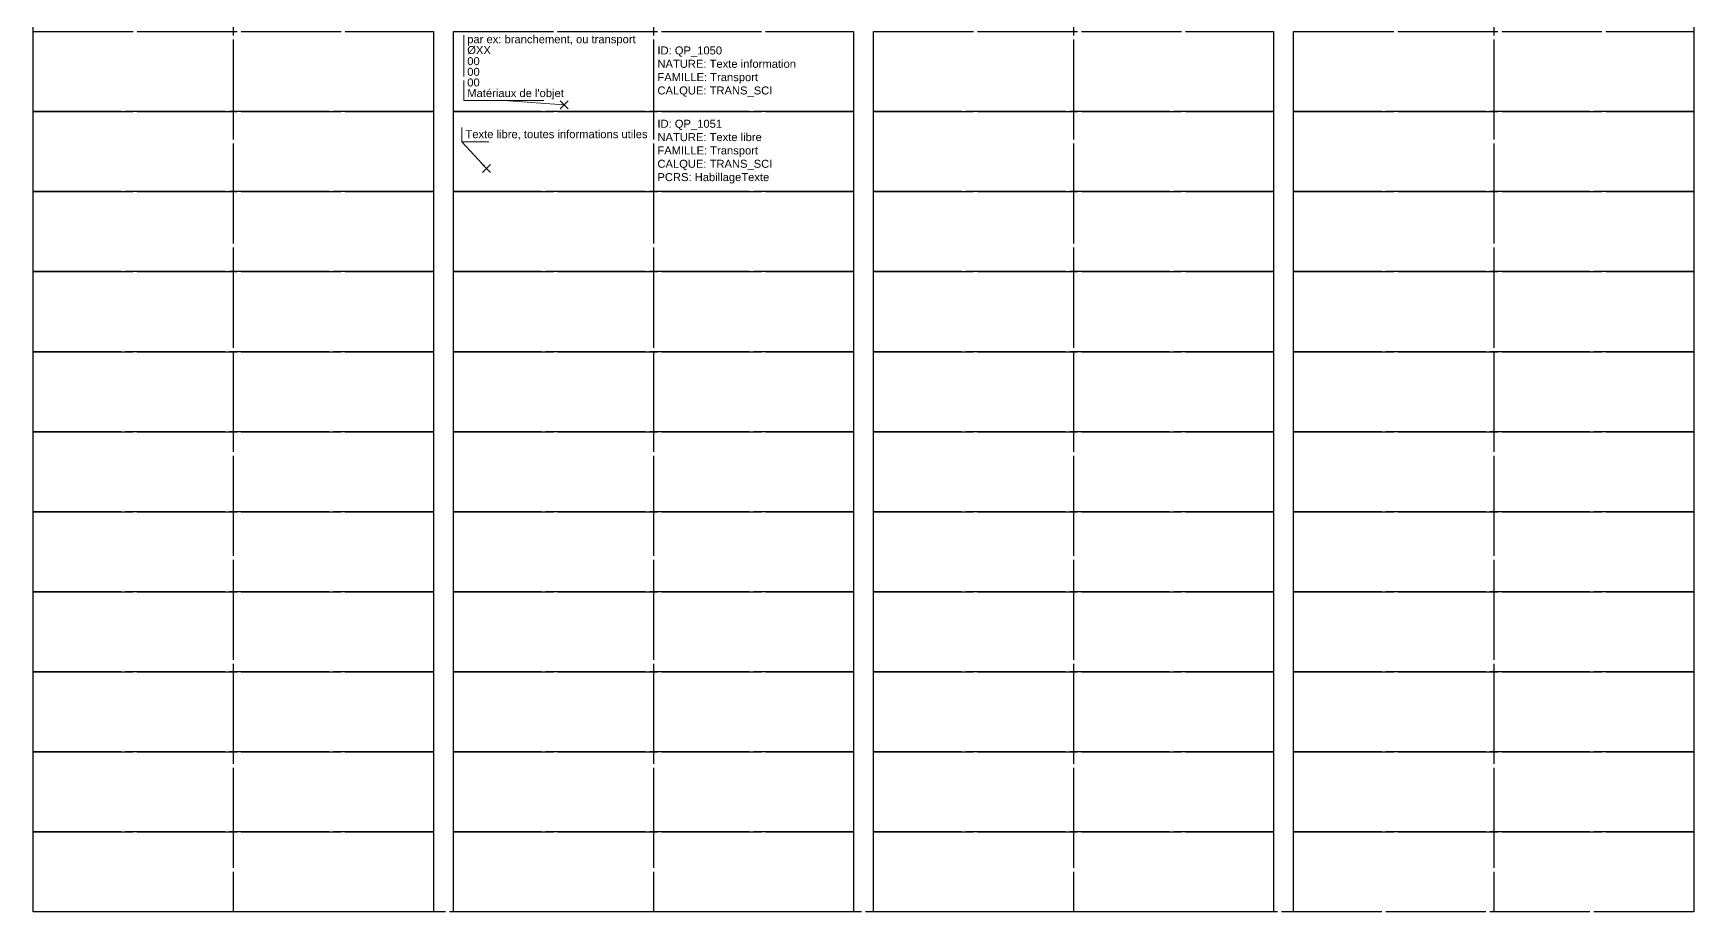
# Model space of a CAD drawing. Header units: metres. Extents: x 3067 to 3319, y 1703 to 1914.
# Drawn here: x 3172.05 to 3213.55, y 1759.87 to 1781.83 of the extents above; entities that cross this region are included whole.
import ezdxf

# ---------------------------------------------------------------- set-up
doc = ezdxf.new("R2010")
doc.units = ezdxf.units.M
doc.header["$PDMODE"] = 3
doc.header["$PDSIZE"] = 0.1
doc.linetypes.add('Socle_Continu', pattern=[2.5, 2.5, 0])
doc.layers.get('0').update_dxf_attribs({"lineweight": 30})
doc.layers.add('1', color=7, linetype='Socle_Continu', lineweight=30)
doc.layers.add('TRANS_SCI', color=242, linetype='Socle_Continu', lineweight=13)
doc.styles.get("Standard").update_dxf_attribs({"font": 'arial.ttf'})

# ---------------------------------------------------------------- blocks, each defined once
blk = doc.blocks.new('*U59')
at = {"layer": 'TRANS_SCI', "linetype": 'Socle_Continu'}
blk.add_line((-1.506761476349766, 0.1029004970266669), (0, 0), dxfattribs=at)
at = {"layer": 'TRANS_SCI', "linetype": 'Socle_Continu', "flags": 128}
blk.add_lwpolyline([(-0.5067614763497659, 0.1029004970266669), (-2.506761476349766, 0.1029004970266669), (-2.506761476349766, 1.741461607909741)], dxfattribs=at)
at = {"layer": 'TRANS_SCI', "linetype": 'Socle_Continu'}
blk.add_point((0, 0), dxfattribs=at)
for tag, p in [('TYPE', (-2.41824482999391, 1.536306771559111)), ('DIAM', (-2.41824482999391, 1.266055986414585)), ('NBR', (-2.41824482999391, 0.9876744018431509)), ('LARG', (-2.41824482999391, 0.7218716827189837)), ('HAUT', (-2.41824482999391, 0.4560689635948165)), ('MATER', (-2.41824482999391, 0.1902662444706493))]:
    blk.add_attdef(tag, p, '', height=0.2, dxfattribs=at)
at = {"layer": 'TRANS_SCI', "linetype": 'Socle_Continu', "flags": 9}
for tag, p in [('NATURE', (2.469855471824758, 1.097010218039941)), ('ID', (2.469855471824758, 1.418292619131535)), ('FAMILLE', (2.469855471824758, 0.7757278169488018)), ('CALQUE', (2.469855471824758, 0.454445415857208))]:
    blk.add_attdef(tag, p, '', height=0.2, dxfattribs=at)
blk = doc.blocks.new('*U64')
at = {"layer": 'TRANS_SCI', "linetype": 'Socle_Continu'}
blk.add_line((-0.6109332146779707, 0.6721261124894227), (0, 0), dxfattribs=at)
at = {"layer": 'TRANS_SCI', "linetype": 'Socle_Continu', "flags": 128}
blk.add_lwpolyline([(0.06211113699146154, 0.6721261124894227), (-0.6109332146779707, 0.6721261124894227), (-0.6109332146779707, 1.029127129356311)], dxfattribs=at)
at = {"layer": 'TRANS_SCI', "linetype": 'Socle_Continu'}
blk.add_point((0, 0), dxfattribs=at)
blk.add_attdef('TXT', (-0.5224165683221145, 0.7594918599334051), '', height=0.2, dxfattribs=at)
at = {"layer": 'TRANS_SCI', "linetype": 'Socle_Continu', "flags": 9}
for tag, p in [('NATURE', (1.966910856377581, -0.177319205337426)), ('ID', (1.966910856377581, 0.1439631957541678)), ('FAMILLE', (1.966910856377581, -0.498601606428565)), ('CALQUE', (1.966910856377581, -0.8198840075201588)), ('PCRS', (1.966910856377581, -1.141166408611753))]:
    blk.add_attdef(tag, p, '', height=0.2, dxfattribs=at)

msp = doc.modelspace()

# ---------------------------------------------------------------- linework, layer by layer
at = {"linetype": 'Socle_Continu'}
for p, q in [((3177.049248891022, 1799.865701765482), (3177.049248891022, 1759.865701765482)), ((3187.549248891023, 1799.865701765482), (3187.549248891023, 1759.865701765482)), ((3198.049248891023, 1799.865701765482), (3198.049248891023, 1759.865701765482)), ((3208.549248891023, 1799.865701765482), (3208.549248891023, 1759.865701765482))]:
    msp.add_line(p, q, dxfattribs=at)
for points in [[(3172.049248891022, 1781.865701765482), (3182.049248891022, 1781.865701765482), (3182.049248891022, 1779.865701765482), (3172.049248891022, 1779.865701765482)], [(3182.549248891023, 1781.865701765482), (3192.549248891023, 1781.865701765482), (3192.549248891023, 1779.865701765482), (3182.549248891023, 1779.865701765482)], [(3193.049248891023, 1781.865701765482), (3203.049248891023, 1781.865701765482), (3203.049248891023, 1779.865701765482), (3193.049248891023, 1779.865701765482)], [(3203.549248891023, 1781.865701765482), (3213.549248891023, 1781.865701765482), (3213.549248891023, 1779.865701765482), (3203.549248891023, 1779.865701765482)], [(3172.049248891022, 1779.865701765482), (3182.049248891022, 1779.865701765482), (3182.049248891022, 1777.865701765482), (3172.049248891022, 1777.865701765482)], [(3182.549248891023, 1779.865701765482), (3192.549248891023, 1779.865701765482), (3192.549248891023, 1777.865701765482), (3182.549248891023, 1777.865701765482)], [(3193.049248891023, 1779.865701765482), (3203.049248891023, 1779.865701765482), (3203.049248891023, 1777.865701765482), (3193.049248891023, 1777.865701765482)], [(3203.549248891023, 1779.865701765482), (3213.549248891023, 1779.865701765482), (3213.549248891023, 1777.865701765482), (3203.549248891023, 1777.865701765482)], [(3172.049248891022, 1777.865701765482), (3182.049248891022, 1777.865701765482), (3182.049248891022, 1775.865701765482), (3172.049248891022, 1775.865701765482)], [(3182.549248891023, 1777.865701765482), (3192.549248891023, 1777.865701765482), (3192.549248891023, 1775.865701765482), (3182.549248891023, 1775.865701765482)], [(3193.049248891023, 1777.865701765482), (3203.049248891023, 1777.865701765482), (3203.049248891023, 1775.865701765482), (3193.049248891023, 1775.865701765482)], [(3203.549248891023, 1777.865701765482), (3213.549248891023, 1777.865701765482), (3213.549248891023, 1775.865701765482), (3203.549248891023, 1775.865701765482)], [(3172.049248891022, 1775.865701765482), (3182.049248891022, 1775.865701765482), (3182.049248891022, 1773.865701765482), (3172.049248891022, 1773.865701765482)], [(3182.549248891023, 1775.865701765482), (3192.549248891023, 1775.865701765482), (3192.549248891023, 1773.865701765482), (3182.549248891023, 1773.865701765482)], [(3193.049248891023, 1775.865701765482), (3203.049248891023, 1775.865701765482), (3203.049248891023, 1773.865701765482), (3193.049248891023, 1773.865701765482)], [(3203.549248891023, 1775.865701765482), (3213.549248891023, 1775.865701765482), (3213.549248891023, 1773.865701765482), (3203.549248891023, 1773.865701765482)], [(3172.049248891022, 1773.865701765482), (3182.049248891022, 1773.865701765482), (3182.049248891022, 1771.865701765482), (3172.049248891022, 1771.865701765482)], [(3182.549248891023, 1773.865701765482), (3192.549248891023, 1773.865701765482), (3192.549248891023, 1771.865701765482), (3182.549248891023, 1771.865701765482)], [(3193.049248891023, 1773.865701765482), (3203.049248891023, 1773.865701765482), (3203.049248891023, 1771.865701765482), (3193.049248891023, 1771.865701765482)], [(3203.549248891023, 1773.865701765482), (3213.549248891023, 1773.865701765482), (3213.549248891023, 1771.865701765482), (3203.549248891023, 1771.865701765482)], [(3172.049248891022, 1771.865701765482), (3182.049248891022, 1771.865701765482), (3182.049248891022, 1769.865701765482), (3172.049248891022, 1769.865701765482)], [(3182.549248891023, 1771.865701765482), (3192.549248891023, 1771.865701765482), (3192.549248891023, 1769.865701765482), (3182.549248891023, 1769.865701765482)], [(3193.049248891023, 1771.865701765482), (3203.049248891023, 1771.865701765482), (3203.049248891023, 1769.865701765482), (3193.049248891023, 1769.865701765482)], [(3203.549248891023, 1771.865701765482), (3213.549248891023, 1771.865701765482), (3213.549248891023, 1769.865701765482), (3203.549248891023, 1769.865701765482)], [(3172.049248891022, 1769.865701765482), (3182.049248891022, 1769.865701765482), (3182.049248891022, 1767.865701765482), (3172.049248891022, 1767.865701765482)], [(3182.549248891023, 1769.865701765482), (3192.549248891023, 1769.865701765482), (3192.549248891023, 1767.865701765482), (3182.549248891023, 1767.865701765482)], [(3193.049248891023, 1769.865701765482), (3203.049248891023, 1769.865701765482), (3203.049248891023, 1767.865701765482), (3193.049248891023, 1767.865701765482)], [(3203.549248891023, 1769.865701765482), (3213.549248891023, 1769.865701765482), (3213.549248891023, 1767.865701765482), (3203.549248891023, 1767.865701765482)], [(3172.049248891022, 1767.865701765482), (3182.049248891022, 1767.865701765482), (3182.049248891022, 1765.865701765482), (3172.049248891022, 1765.865701765482)], [(3182.549248891023, 1767.865701765482), (3192.549248891023, 1767.865701765482), (3192.549248891023, 1765.865701765482), (3182.549248891023, 1765.865701765482)], [(3193.049248891023, 1767.865701765482), (3203.049248891023, 1767.865701765482), (3203.049248891023, 1765.865701765482), (3193.049248891023, 1765.865701765482)], [(3203.549248891023, 1767.865701765482), (3213.549248891023, 1767.865701765482), (3213.549248891023, 1765.865701765482), (3203.549248891023, 1765.865701765482)], [(3172.049248891022, 1765.865701765482), (3182.049248891022, 1765.865701765482), (3182.049248891022, 1763.865701765482), (3172.049248891022, 1763.865701765482)], [(3182.549248891023, 1765.865701765482), (3192.549248891023, 1765.865701765482), (3192.549248891023, 1763.865701765482), (3182.549248891023, 1763.865701765482)], [(3193.049248891023, 1765.865701765482), (3203.049248891023, 1765.865701765482), (3203.049248891023, 1763.865701765482), (3193.049248891023, 1763.865701765482)], [(3203.549248891023, 1765.865701765482), (3213.549248891023, 1765.865701765482), (3213.549248891023, 1763.865701765482), (3203.549248891023, 1763.865701765482)], [(3172.049248891022, 1763.865701765482), (3182.049248891022, 1763.865701765482), (3182.049248891022, 1761.865701765482), (3172.049248891022, 1761.865701765482)], [(3182.549248891023, 1763.865701765482), (3192.549248891023, 1763.865701765482), (3192.549248891023, 1761.865701765482), (3182.549248891023, 1761.865701765482)], [(3193.049248891023, 1763.865701765482), (3203.049248891023, 1763.865701765482), (3203.049248891023, 1761.865701765482), (3193.049248891023, 1761.865701765482)], [(3203.549248891023, 1763.865701765482), (3213.549248891023, 1763.865701765482), (3213.549248891023, 1761.865701765482), (3203.549248891023, 1761.865701765482)], [(3172.049248891022, 1761.865701765482), (3182.049248891022, 1761.865701765482), (3182.049248891022, 1759.865701765482), (3172.049248891022, 1759.865701765482)], [(3182.549248891023, 1761.865701765482), (3192.549248891023, 1761.865701765482), (3192.549248891023, 1759.865701765482), (3182.549248891023, 1759.865701765482)], [(3193.049248891023, 1761.865701765482), (3203.049248891023, 1761.865701765482), (3203.049248891023, 1759.865701765482), (3193.049248891023, 1759.865701765482)], [(3203.549248891023, 1761.865701765482), (3213.549248891023, 1761.865701765482), (3213.549248891023, 1759.865701765482), (3203.549248891023, 1759.865701765482)]]:
    msp.add_lwpolyline(points, close=True, dxfattribs=at)
at = {"layer": '1', "color": 242, "linetype": 'Socle_Continu'}
msp.add_lwpolyline([(3172.049248891023, 1802.55953176987), (3213.549248891024, 1802.55953176987), (3213.549248891023, 1759.865701765482), (3172.049248891022, 1759.865701765482)], close=True, dxfattribs=at)

# ---------------------------------------------------------------- block references
at = {"layer": 'TRANS_SCI', "linetype": 'Socle_Continu'}
for name, p, values in [('*U59', (3185.315062171008, 1780.039171616848), {'TYPE': 'par ex: branchement, ou transport', 'DIAM': 'ØXX', 'NBR': '00', 'LARG': '00', 'HAUT': '00', 'MATER': "Matériaux de l'objet"}), ('*U64', (3183.374936544818, 1778.442581698975), {'TXT': 'Texte libre, toutes informations utiles'})]:
    msp.add_blockref(name, p, dxfattribs=at).add_auto_attribs(values)

# ---------------------------------------------------------------- texts
at = {"linetype": 'Socle_Continu', "char_height": 0.2, "width": 4.900000000000091, "attachment_point": 4}
for s, insert in [('ID: QP_1050\\PNATURE: Texte information\\PFAMILLE: Transport\\PCALQUE: TRANS_SCI', (3187.649248891023, 1780.865701765482)), ('ID: QP_1051\\PNATURE: Texte libre\\PFAMILLE: Transport\\PCALQUE: TRANS_SCI\\PPCRS: HabillageTexte', (3187.649248891023, 1778.865701765482))]:
    msp.add_mtext(s, dxfattribs=dict(at, insert=insert))

doc.saveas('drawing.dxf')
